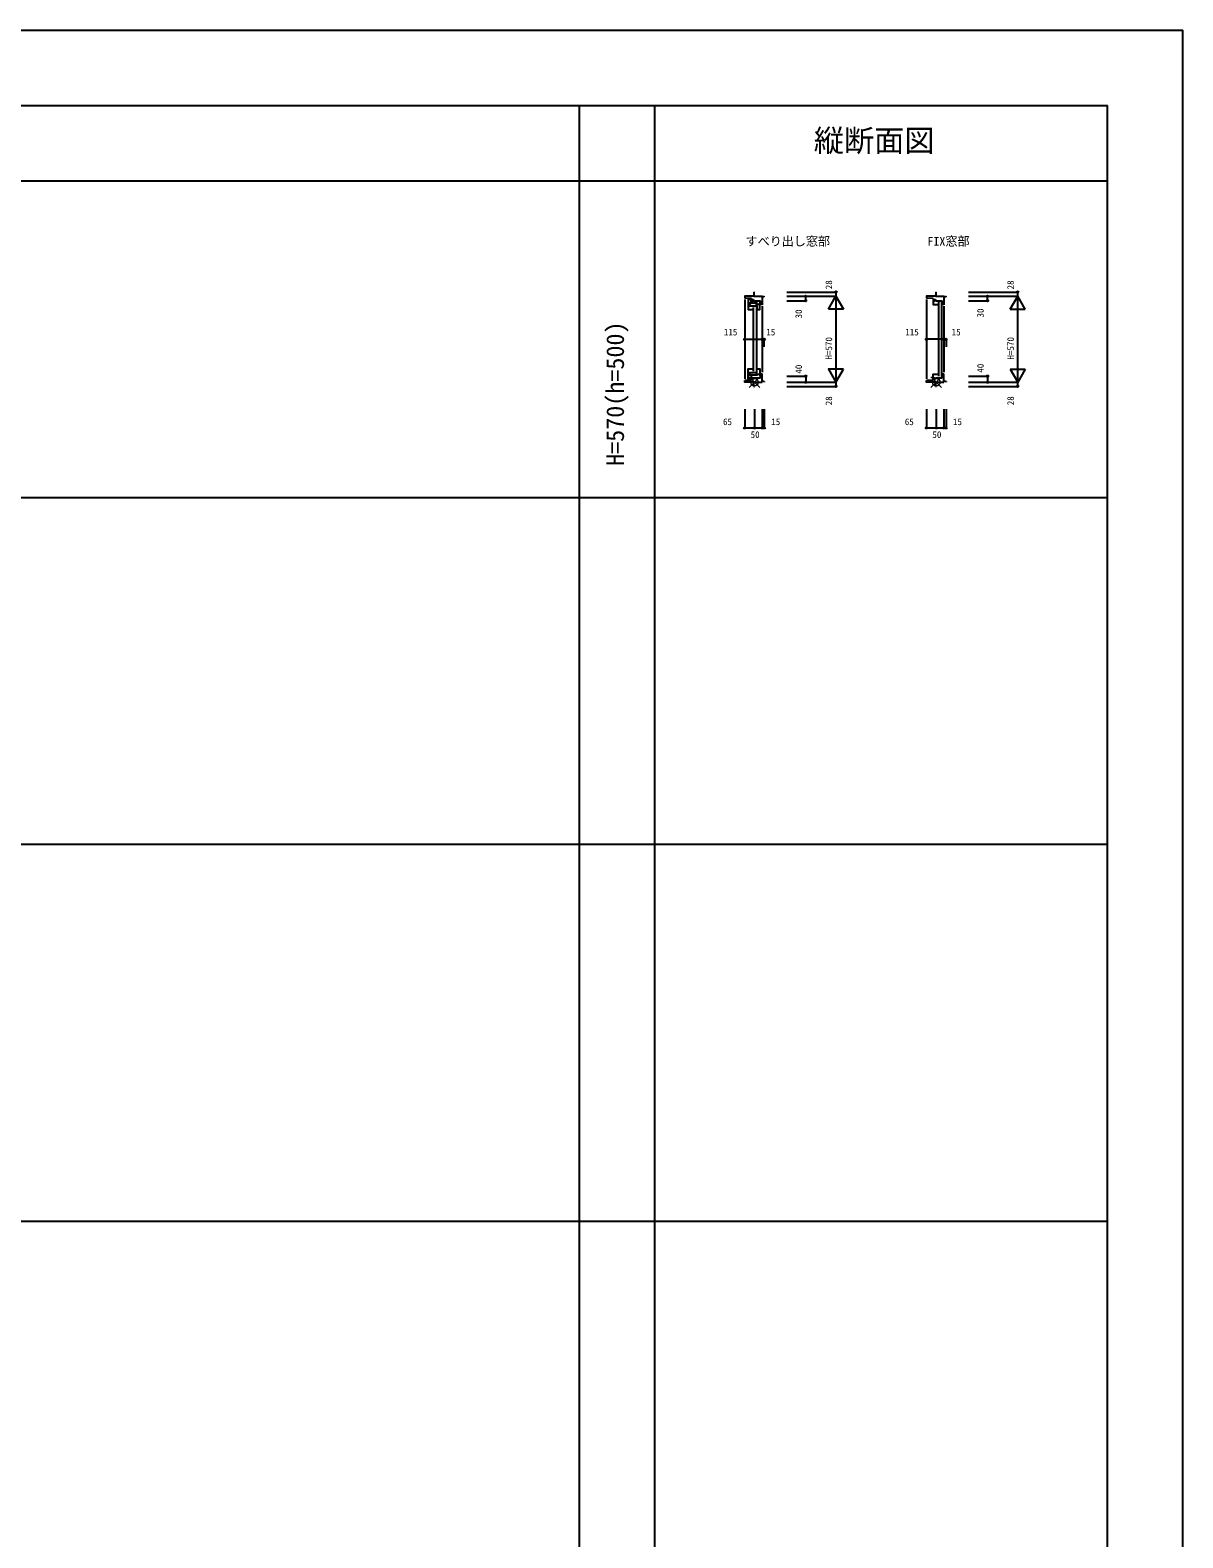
# Model space of a CAD drawing. Units: millimetres, scale not verified. Extents: x -13750 to 13750, y -10000 to 10000.
# Drawn here: x 6108 to 13750, y 0 to 10000 of the extents above; entities that cross this region are included whole.
import ezdxf
from ezdxf.enums import TextEntityAlignment as Align

# ---------------------------------------------------------------- set-up
doc = ezdxf.new("R2010")
doc.units = ezdxf.units.MM
doc.header["$LTSCALE"] = 50
for name, color, linetype in [('0-0_0', 3, 'Continuous'), ('0-3_YKK_C1', 4, 'Continuous'), ('0-4_YKK_F1', 7, 'Continuous'), ('0-6_YKK_N1', 2, 'Continuous')]:
    doc.layers.add(name, color=color, linetype=linetype)
doc.layers.add('0-5_YKK_IN', color=1, linetype='Continuous', lineweight=18)
doc.styles.add('ＭＳ ゴシック', font='')
doc.styles.get('ＭＳ ゴシック').set_extended_font_data('MS Gothic')

msp = doc.modelspace()

# ---------------------------------------------------------------- linework, layer by layer
at = {"layer": '0-3_YKK_C1'}
for p, q in [((10890, 8220.64), (10845, 8223)), ((10845, 8213), (10845, 7687)), ((10890, 8220.64), (10890, 8205)), ((10890, 8214.2), (10904.5, 8214.2)), ((10890, 8205), (10901, 8205)), ((10904.5, 8214.2), (10904.5, 8205)), ((10904.5, 8205), (10950, 8205)), ((10906.6, 8263), (10910, 8263)), ((10906.6, 8235), (10960, 8235)), ((10950, 8205), (10950, 8193)), ((10960, 8231), (10960, 8235)), ((10975, 8231), (10960, 8231)), ((10960, 8231), (10960, 8179)), ((10975, 8231), (10975, 8235)), ((12095, 8220.64), (12050, 8223)), ((12050, 8213), (12050, 7687)), ((12095, 8220.64), (12095, 8205)), ((12095, 8214.2), (12109.5, 8214.2)), ((12095, 8205), (12106, 8205)), ((12109.5, 8214.2), (12109.5, 8205)), ((12109.5, 8205), (12155, 8205)), ((12111.6, 8263), (12115, 8263)), ((12111.6, 8235), (12165, 8235)), ((12155, 8205), (12155, 8193)), ((12165, 8231), (12165, 8235)), ((12180, 8231), (12165, 8231)), ((12165, 8231), (12165, 8179)), ((12180, 8231), (12180, 8235)), ((10929, 8189), (10868, 8189)), ((10902, 8161), (10902, 7739)), ((10923.6, 8171), (10923.6, 8189)), ((10923.6, 8182.3), (10946, 8182.3)), ((10924, 8161), (10924, 7739)), ((10960, 8193), (10950, 8193)), ((10950, 8193), (10950, 8188.8)), ((10950, 8181), (10950, 8185.3)), ((10960, 8181), (10950, 8181)), ((10960, 8169), (10960, 7731)), ((12129, 8195), (12129, 7705)), ((12151, 8195), (12151, 7705)), ((12165, 8193), (12155, 8193)), ((12155, 8193), (12155, 8188.8)), ((12155, 8181), (12155, 8185.3)), ((12165, 8181), (12155, 8181)), ((12165, 8169), (12165, 7731)), ((10929, 7711), (10868, 7711)), ((10923.6, 7729), (10923.6, 7711)), ((10923.6, 7717.7), (10946, 7717.7)), ((10960, 7719), (10950, 7719)), ((10950, 7719), (10950, 7714.7)), ((10950, 7707), (10950, 7711.2)), ((10960, 7707), (10950, 7707)), ((10950, 7695), (10950, 7707)), ((10960, 7669), (10960, 7721)), ((12165, 7719), (12155, 7719)), ((12155, 7719), (12155, 7714.7)), ((12155, 7707), (12155, 7711.2)), ((12165, 7707), (12155, 7707)), ((12155, 7695), (12155, 7707)), ((12165, 7669), (12165, 7721)), ((10890, 7679.36), (10845, 7677)), ((10890, 7679.36), (10890, 7695)), ((10890, 7695), (10901, 7695)), ((10890, 7685.8), (10904.5, 7685.8)), ((10904.5, 7685.8), (10904.5, 7695)), ((10904.5, 7695), (10950, 7695)), ((10906.6, 7665), (10960, 7665)), ((10906.6, 7637), (10910, 7637)), ((10975, 7669), (10960, 7669)), ((10960, 7669), (10960, 7665)), ((10975, 7669), (10975, 7665)), ((12095, 7679.36), (12050, 7677)), ((12095, 7679.36), (12095, 7695)), ((12095, 7695), (12106, 7695)), ((12095, 7685.8), (12109.5, 7685.8)), ((12109.5, 7685.8), (12109.5, 7695)), ((12109.5, 7695), (12155, 7695)), ((12111.6, 7665), (12165, 7665)), ((12111.6, 7637), (12115, 7637)), ((12180, 7669), (12165, 7669)), ((12165, 7669), (12165, 7665)), ((12180, 7669), (12180, 7665))]:
    msp.add_line(p, q, dxfattribs=at)
for points in [[(10906.6, 8263), (10906.6, 8235), (10845, 8235), (10845, 8223)], [(10887, 8189), (10887, 8213), (10868, 8213), (10868, 8171), (10879, 8171)], [(12111.6, 8263), (12111.6, 8235), (12050, 8235), (12050, 8223)], [(12095.7, 8205), (12095.7, 8181), (12131, 8181)], [(10868, 8177.8), (10882.5, 8177.8), (10882.5, 8171), (10925.9, 8171), (10925.9, 8160.5), (10925, 8160.5), (10925, 8147)], [(10868.7, 8171), (10868.7, 8147), (10904, 8147)], [(10923, 8147), (10946, 8147), (10946, 8189), (10942, 8189)], [(10868, 7722.2), (10882.5, 7722.2), (10882.5, 7729), (10925.9, 7729), (10925.9, 7739.5), (10925, 7739.5), (10925, 7753)], [(10887, 7711), (10887, 7687), (10868, 7687), (10868, 7729), (10879, 7729)], [(10868.7, 7729), (10868.7, 7753), (10904, 7753)], [(10923, 7753), (10946, 7753), (10946, 7711), (10942, 7711)], [(12095.7, 7695), (12095.7, 7719), (12131, 7719)], [(10906.6, 7637), (10906.6, 7665), (10845, 7665), (10845, 7677)], [(12111.6, 7637), (12111.6, 7665), (12050, 7665), (12050, 7677)]]:
    msp.add_lwpolyline(points, dxfattribs=at)
at = {"layer": '0-4_YKK_F1'}
for p, q in [((-13750, 10000), (13750, 10000)), ((13750, -10000), (13750, 10000)), ((-13750, 9500), (13250, 9500)), ((9750, -10000), (9750, 9500)), ((10250, -10000), (10250, 9500)), ((13250, -10000), (13250, 9500)), ((-13750, 9000), (13250, 9000)), ((-13750, 6900), (13250, 6900)), ((-13750, 4600), (13250, 4600)), ((-13750, 2100), (13250, 2100))]:
    msp.add_line(p, q, dxfattribs=at)
at = {"layer": '0-5_YKK_IN'}
for p, q in [((10874.64, 7700.35), (10945.35, 7629.64)), ((10874.64, 7629.64), (10945.35, 7700.35)), ((12079.64, 7700.36), (12150.36, 7629.64)), ((12079.64, 7629.64), (12150.36, 7700.36))]:
    msp.add_line(p, q, dxfattribs=at)
for centre in [(10910, 7665), (12115, 7665)]:
    msp.add_circle(centre, 25, dxfattribs=at)
at = {"layer": '0-6_YKK_N1'}
for p, q in [((11125, 8263), (11450, 8263)), ((11125, 8235), (11450, 8235)), ((11400, 8148.4), (11450, 8235)), ((11450, 8263), (11450, 8235)), ((11450, 8235), (11500, 8148.4)), ((12330, 8263), (12655, 8263)), ((12330, 8235), (12655, 8235)), ((12330, 8205), (12455, 8205)), ((12455, 8205), (12455, 8235)), ((12605, 8148.4), (12655, 8235)), ((12655, 8235), (12655, 8263)), ((12655, 7665), (12655, 8235)), ((12705, 8148.4), (12655, 8235)), ((11500, 8148.4), (11400, 8148.4)), ((12605, 8148.4), (12705, 8148.4)), ((10845, 7950), (10960, 7950)), ((10960, 7950), (10975, 7950)), ((10975, 7900), (10975, 7950)), ((12165, 7950), (12050, 7950)), ((12180, 7950), (12165, 7950)), ((12180, 7950), (12180, 7900)), ((11125, 7705), (11250, 7705)), ((11250, 7705), (11250, 7665)), ((11450, 7665), (11500, 7751.6)), ((12605, 7751.6), (12655, 7665)), ((12605, 7751.6), (12705, 7751.6)), ((12705, 7751.6), (12655, 7665)), ((11125, 7665), (11450, 7665)), ((11125, 7637), (11450, 7637)), ((12330, 7665), (12655, 7665)), ((12330, 7637), (12655, 7637)), ((12655, 7637), (12655, 7665)), ((10845, 7487), (10845, 7362)), ((10910, 7487), (10910, 7362)), ((10960, 7487), (10960, 7362)), ((10975, 7487), (10975, 7362)), ((12050, 7487), (12050, 7362)), ((12115, 7487), (12115, 7362)), ((12165, 7487), (12165, 7362)), ((12180, 7487), (12180, 7362)), ((10845, 7362), (10910, 7362)), ((12050, 7362), (12115, 7362))]:
    msp.add_line(p, q, dxfattribs=at)
for points in [[(11125, 8205), (11250, 8205), (11250, 8235)], [(11450, 8235), (11450, 7665), (11450, 7637)], [(11500, 7751.6), (11400, 7751.6), (11450, 7665)], [(12330, 7705), (12455, 7705), (12455, 7665)], [(10910, 7362), (10960, 7362), (10975, 7362)], [(12115, 7362), (12165, 7362), (12180, 7362)]]:
    msp.add_lwpolyline(points, dxfattribs=at)
for centre in [(11250, 8235), (11250, 8205), (11450, 8263), (12455, 8235), (12455, 8205), (12655, 8263), (10845, 7950), (10960, 7950), (10975, 7950), (12050, 7950), (12165, 7950), (12180, 7950), (11250, 7705), (12455, 7705), (11250, 7665), (11450, 7637), (12455, 7665), (12655, 7637), (10845, 7362), (10910, 7362), (10960, 7362), (10975, 7362), (12050, 7362), (12115, 7362), (12165, 7362), (12180, 7362)]:
    msp.add_circle(centre, 5, dxfattribs=at)

# ---------------------------------------------------------------- texts
at = {"layer": '0-0_0', "style": 'ＭＳ ゴシック'}
msp.add_text('縦断面図', height=146.6, dxfattribs=at).set_placement((11303.33, 9150), align=Align.BOTTOM_LEFT)
at = {"layer": '0-0_0', "color": 7, "style": 'ＭＳ ゴシック'}
for s, p in [('すべり出し窓部', (10851, 8552.5)), ('FIX窓部', (12056, 8552.5))]:
    msp.add_text(s, height=58.65, dxfattribs=at).set_placement(p, align=Align.BOTTOM_LEFT)
at = {"layer": '0-0_0', "style": 'ＭＳ ゴシック'}
msp.add_text('H=570(h=500)', height=117.3, rotation=90, dxfattribs=at).set_placement((10080, 7110), align=Align.BOTTOM_LEFT)
at = {"layer": '0-6_YKK_N1', "style": 'ＭＳ ゴシック'}
for s, p in [('28', (11438, 8281.4)), ('28', (12643, 8280.18)), ('30', (11238, 8087.89)), ('30', (12443, 8094.2)), ('H=570', (11438, 7815)), ('H=570', (12643, 7815)), ('40', (11238, 7721.59)), ('40', (12443, 7728)), ('28', (11438, 7511.76)), ('28', (12643, 7512.14))]:
    msp.add_text(s, height=43.99, rotation=90, dxfattribs=at).set_placement(p, align=Align.BOTTOM_LEFT)
for s, p in [('115', (10706.94, 7962)), ('15', (10988.14, 7962)), ('115', (11909.76, 7962)), ('15', (12216.95, 7962)), ('65', (10701.48, 7367.09)), ('15', (11020.94, 7367.09)), ('65', (11906.48, 7367.09)), ('15', (12225.94, 7367.09)), ('50', (10884.49, 7282.28)), ('50', (12089.49, 7282.28))]:
    msp.add_text(s, height=43.99, dxfattribs=at).set_placement(p, align=Align.BOTTOM_LEFT)

doc.saveas('drawing.dxf')
